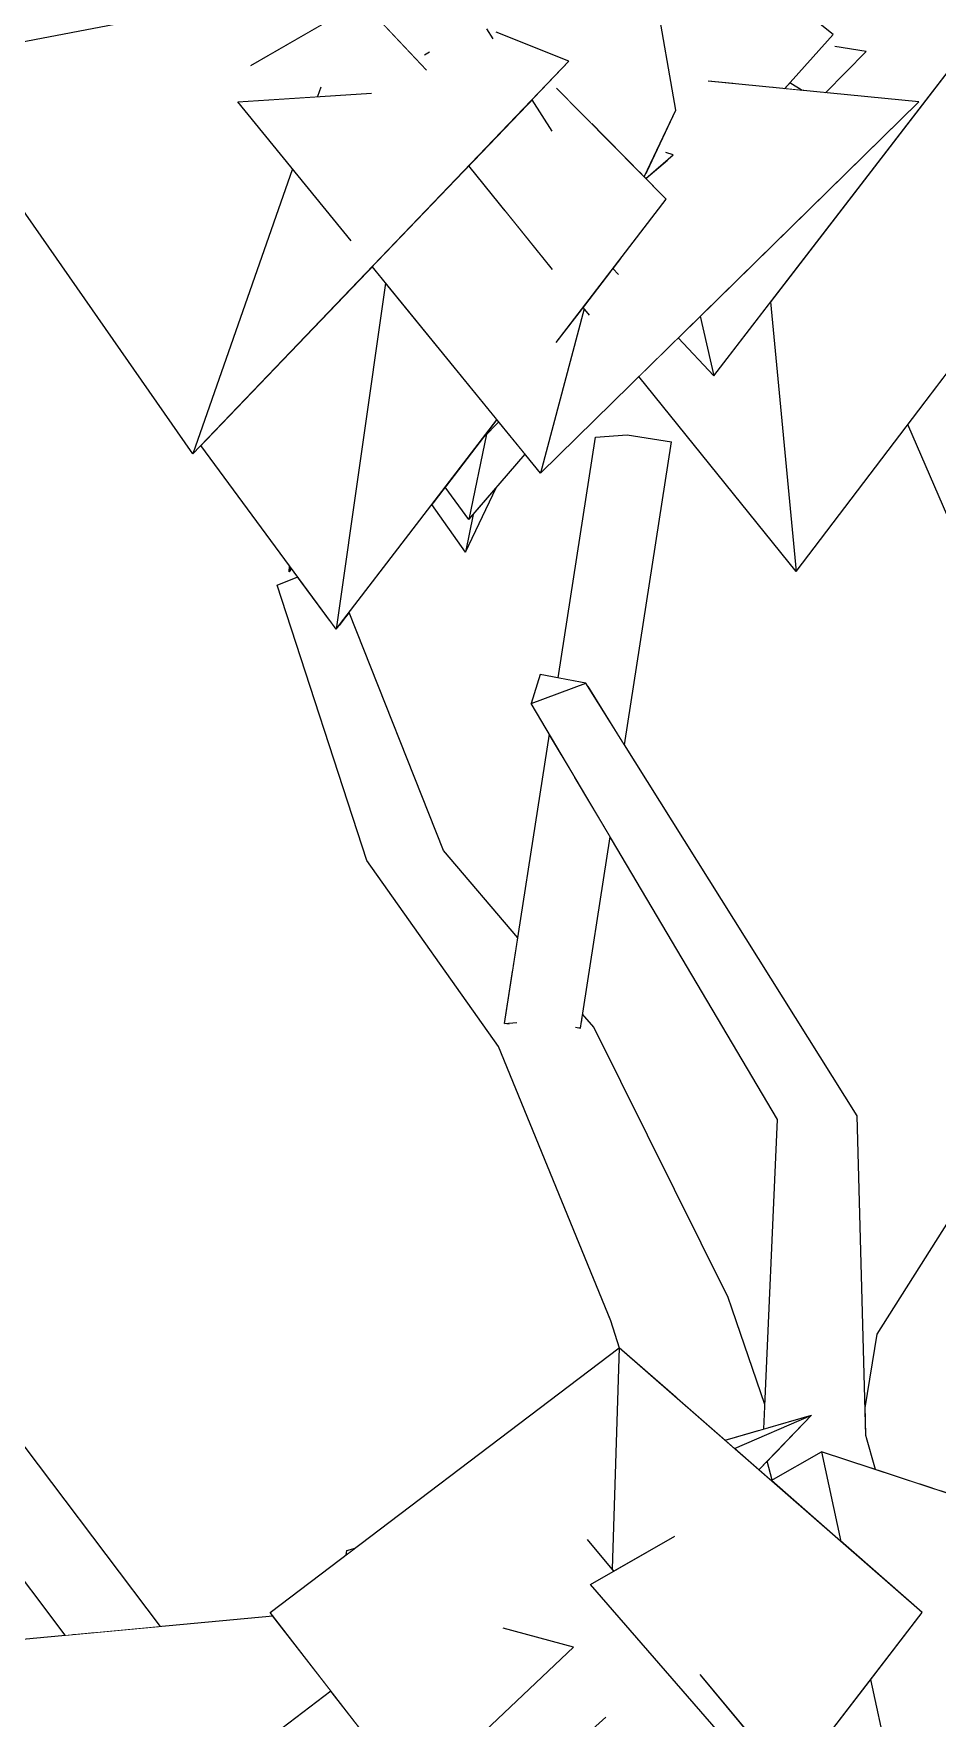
# Model space of a CAD drawing. Header units: millimetres. Extents: x -9413 to 8527, y -300 to 11224.
# Drawn here: x -6952 to -6467, y 2489 to 3392 of the extents above; entities that cross this region are included whole.
import ezdxf

# ---------------------------------------------------------------- set-up
doc = ezdxf.new("R2010")
doc.units = ezdxf.units.MM
doc.header["$MEASUREMENT"] = 0
doc.linetypes.add('Wipeout_Contour', pattern=[1000, 0, -1000])
doc.layers.add('Interior - Furniture', color=7, linetype='Continuous')
doc.layers.add('Interior - Furniture _Pen_No__4', color=7, linetype='Continuous', lineweight=20, true_color=0x029e21)

# ---------------------------------------------------------------- blocks, each defined once
blk = doc.blocks.new('Section Elem_40_6')
at = {"color": 254, "linetype": 'Wipeout_Contour', "lineweight": 0, "ltscale": 90469.9217}
blk.add_wipeout([(-6790.6, 3424.71), (-6741.25, 3372.21), (-6740.7, 3380.74), (-6742.3, 3380.37), (-6740.66, 3381.36), (-6739.01, 3406.65), (-6714.71, 3396.92), (-6712.83, 3398.04), (-6716.55, 3408.1), (-6708.92, 3400.39), (-6706.05, 3402.11), (-6690.02, 3454.26)], dxfattribs=at).dxf.layer = 'Interior - Furniture'
at = {"color": 254, "linetype": 'Wipeout_Contour', "lineweight": 0, "ltscale": 36731.138446}
blk.add_wipeout([(-6542.82, 3363.16), (-6539.82, 3361.37), (-6527.38, 3360.15), (-6505.52, 3382.19), (-6522.33, 3384.99)], dxfattribs=at).dxf.layer = 'Interior - Furniture'
at = {"color": 254, "linetype": 'Wipeout_Contour', "lineweight": 0, "ltscale": 22294.661941}
blk.add_wipeout([(-6626.86, 3376.58), (-6652.74, 3343.59), (-6627, 3317.57)], dxfattribs=at).dxf.layer = 'Interior - Furniture'
at = {"color": 254, "linetype": 'Wipeout_Contour', "lineweight": 0, "ltscale": 29876.10603}
blk.add_wipeout([(-6718.54, 3320.98), (-6673.72, 3265.44), (-6679.08, 3347.63), (-6684.65, 3356.34)], dxfattribs=at).dxf.layer = 'Interior - Furniture'
at = {"color": 254, "linetype": 'Wipeout_Contour', "lineweight": 0, "ltscale": 29609.263551}
blk.add_wipeout([(-6657.28, 3245.05), (-6653.94, 3240.91), (-6641.28, 3265.85), (-6641.31, 3265.88)], dxfattribs=at).dxf.layer = 'Interior - Furniture'
at = {"color": 254, "linetype": 'Wipeout_Contour', "lineweight": 0, "ltscale": 28652.32582}
blk.add_wipeout([(-6459.85, 3213), (-6483.16, 3182.28), (-6379.56, 2942.36), (-6440.59, 3196.18)], dxfattribs=at).dxf.layer = 'Interior - Furniture'
at = {"color": 254, "linetype": 'Wipeout_Contour', "lineweight": 0, "ltscale": 22266.300422}
blk.add_wipeout([(-6710.76, 3175.31), (-6702.49, 3183.64), (-6703.46, 3184.83)], dxfattribs=at).dxf.layer = 'Interior - Furniture'
at = {"color": 254, "linetype": 'Wipeout_Contour', "lineweight": 0, "ltscale": 22224.32303}
blk.add_wipeout([(-6716.3, 3133.97), (-6720.33, 3113.81), (-6703.86, 3148.4)], dxfattribs=at).dxf.layer = 'Interior - Furniture'
at = {"color": 254, "linetype": 'Wipeout_Contour', "lineweight": 0, "ltscale": 29966.346272}
blk.add_wipeout([(-7082.59, 2747.11), (-7094.13, 2744.96), (-6935.02, 2533.21), (-6931.2, 2533.57)], dxfattribs=at).dxf.layer = 'Interior - Furniture'
at = {"color": 254, "linetype": 'Wipeout_Contour', "lineweight": 0, "ltscale": 28614.66905}
blk.add_wipeout([(-6623.84, 2716.97), (-6642.47, 2701.83), (-6637.72, 2687.1), (-6607.87, 2661.06)], dxfattribs=at).dxf.layer = 'Interior - Furniture'
at = {"color": 254, "linetype": 'Wipeout_Contour', "lineweight": 0, "ltscale": 42258.481159}
blk.add_wipeout([(-6558.61, 2626.55), (-6555.87, 2616.41), (-6529.38, 2631.61), (-6504.96, 2623.55), (-6505.64, 2640.23), (-6549.63, 2635.88)], dxfattribs=at).dxf.layer = 'Interior - Furniture'
at = {"color": 254, "linetype": 'Wipeout_Contour', "lineweight": 0, "ltscale": 21768.150268}
blk.add_wipeout([(-6784.35, 2576.33), (-6779.54, 2579.97), (-6784.05, 2578.66)], dxfattribs=at).dxf.layer = 'Interior - Furniture'
at = {"color": 254, "linetype": 'Wipeout_Contour', "lineweight": 0, "ltscale": 28403.911762}
blk.add_wipeout([(-6657.72, 2477.84), (-6666.71, 2457.59), (-6653.57, 2474.15), (-6645.06, 2489.28)], dxfattribs=at).dxf.layer = 'Interior - Furniture'
at = {"color": 254, "linetype": 'Wipeout_Contour', "lineweight": 0, "ltscale": 66661.588742}
blk.add_wipeout([(-6607.5, 3350.78), (-6624.22, 3315.66), (-6612.85, 3328.03), (-6610.14, 3327.13), (-6590.25, 3366.29), (-6576.52, 3364.95), (-6571.08, 3392.65), (-6589.28, 3424.49), (-6614.71, 3392.07)], dxfattribs=at).dxf.layer = 'Interior - Furniture'
at = {"color": 254, "linetype": 'Wipeout_Contour', "lineweight": 0, "ltscale": 29031.867379}
blk.add_wipeout([(-6556.77, 3247.95), (-6543.01, 3103.42), (-6365.07, 3337.9), (-6453.6, 3381.9)], dxfattribs=at).dxf.layer = 'Interior - Furniture'
at = {"color": 254, "linetype": 'Wipeout_Contour', "lineweight": 0, "ltscale": 22197.06917}
blk.add_wipeout([(-6636.69, 3271.89), (-6641.31, 3265.88), (-6638.28, 3262.66)], dxfattribs=at).dxf.layer = 'Interior - Furniture'
at = {"color": 254, "linetype": 'Wipeout_Contour', "lineweight": 0, "ltscale": 37096.223545}
blk.add_wipeout([(-6731.22, 3148.62), (-6738.31, 3139.38), (-6720.33, 3113.81), (-6716.3, 3133.97), (-6718.63, 3131.26)], dxfattribs=at).dxf.layer = 'Interior - Furniture'
at = {"color": 254, "linetype": 'Wipeout_Contour', "lineweight": 0, "ltscale": 28365.162944}
blk.add_wipeout([(-6560.42, 2643.8), (-6558.06, 2644.49), (-6510.42, 2811.64), (-6553.04, 2809.77)], dxfattribs=at).dxf.layer = 'Interior - Furniture'
at = {"color": 254, "linetype": 'Wipeout_Contour', "lineweight": 0, "ltscale": 22354.427053}
blk.add_wipeout([(-7082.59, 2747.11), (-6931.2, 2533.57), (-6928.99, 2533.77)], dxfattribs=at).dxf.layer = 'Interior - Furniture'
at = {"color": 254, "linetype": 'Wipeout_Contour', "lineweight": 0, "ltscale": 21404.993535}
blk.add_wipeout([(-6606.47, 2659.84), (-6623.84, 2716.97), (-6607.87, 2661.06)], dxfattribs=at).dxf.layer = 'Interior - Furniture'
at = {"color": 254, "linetype": 'Wipeout_Contour', "lineweight": 0, "ltscale": 21043.933915}
blk.add_wipeout([(-6500.46, 2622.07), (-6505.64, 2640.23), (-6504.96, 2623.55)], dxfattribs=at).dxf.layer = 'Interior - Furniture'
at = {"color": 254, "linetype": 'Wipeout_Contour', "lineweight": 0, "ltscale": 21192.636266}
blk.add_wipeout([(-6563.05, 2621.94), (-6556.98, 2616.64), (-6559.13, 2626.01)], dxfattribs=at).dxf.layer = 'Interior - Furniture'
at = {"color": 254, "linetype": 'Wipeout_Contour', "lineweight": 0, "ltscale": 35336.001896}
blk.add_wipeout([(-6653.34, 2560.47), (-6582.47, 2478.9), (-6594.53, 2512.14), (-6567.29, 2479.43), (-6608.19, 2586.38)], dxfattribs=at).dxf.layer = 'Interior - Furniture'
at = {"color": 254, "linetype": 'Wipeout_Contour', "lineweight": 0, "ltscale": 43192.85481}
blk.add_wipeout([(-6876.22, 2325.13), (-6662.35, 2526.84), (-6700.15, 2537.05), (-6760.48, 2462.1), (-6769.72, 2474.02), (-6828.98, 2409.27)], dxfattribs=at).dxf.layer = 'Interior - Furniture'
at = {"color": 254, "linetype": 'Wipeout_Contour', "lineweight": 0, "ltscale": 22206.90312}
blk.add_wipeout([(-6623.62, 3314.16), (-6619.07, 3309.55), (-6611.34, 3324.77)], dxfattribs=at).dxf.layer = 'Interior - Furniture'
at = {"color": 254, "linetype": 'Wipeout_Contour', "lineweight": 0, "ltscale": 35295.55495}
blk.add_wipeout([(-6558.06, 2644.49), (-6534.82, 2651.26), (-6549.63, 2635.88), (-6505.64, 2640.23), (-6510.42, 2811.64)], dxfattribs=at).dxf.layer = 'Interior - Furniture'
at = {"color": 254, "linetype": 'Wipeout_Contour', "lineweight": 0, "ltscale": 29915.167925}
blk.add_wipeout([(-7051.48, 2759.64), (-7082.59, 2747.11), (-6928.99, 2533.77), (-6918.7, 2534.73)], dxfattribs=at).dxf.layer = 'Interior - Furniture'
at = {"color": 254, "linetype": 'Wipeout_Contour', "lineweight": 0, "ltscale": 35564.051072}
blk.add_wipeout([(-6623.84, 2716.97), (-6606.47, 2659.84), (-6581.17, 2637.76), (-6563.05, 2643.03), (-6579.45, 2714.27)], dxfattribs=at).dxf.layer = 'Interior - Furniture'
at = {"color": 254, "linetype": 'Wipeout_Contour', "lineweight": 0, "ltscale": 35307.784129}
blk.add_wipeout([(-6558.61, 2626.55), (-6559.13, 2626.01), (-6556.98, 2616.64), (-6556.38, 2616.12), (-6555.87, 2616.41)], dxfattribs=at).dxf.layer = 'Interior - Furniture'
at = {"color": 254, "linetype": 'Wipeout_Contour', "lineweight": 0, "ltscale": 21789.518929}
blk.add_wipeout([(-6655.84, 3043.56), (-6685.14, 3032.7), (-6553.04, 2809.77)], dxfattribs=at).dxf.layer = 'Interior - Furniture'
at = {"color": 254, "linetype": 'Wipeout_Contour', "lineweight": 0, "ltscale": 22277.652574}
blk.add_wipeout([(-7051.48, 2759.64), (-6918.7, 2534.73), (-6883.96, 2537.96)], dxfattribs=at).dxf.layer = 'Interior - Furniture'
at = {"color": 254, "linetype": 'Wipeout_Contour', "lineweight": 0, "ltscale": 28343.627729}
blk.add_wipeout([(-6559.84, 2656.93), (-6579.45, 2714.27), (-6563.05, 2643.03), (-6560.42, 2643.8)], dxfattribs=at).dxf.layer = 'Interior - Furniture'
at = {"color": 254, "linetype": 'Wipeout_Contour', "lineweight": 0, "ltscale": 42119.343867}
blk.add_wipeout([(-6499.64, 2694.6), (-6506.05, 2655.07), (-6505.64, 2640.23), (-6500.46, 2622.07), (-6499.08, 2621.61), (-6484.61, 2686.9)], dxfattribs=at).dxf.layer = 'Interior - Furniture'
at = {"color": 254, "linetype": 'Wipeout_Contour', "lineweight": 0, "ltscale": 21540.320336}
blk.add_wipeout([(-6655.84, 3043.56), (-6553.04, 2809.77), (-6510.42, 2811.64)], dxfattribs=at).dxf.layer = 'Interior - Furniture'
at = {"color": 254, "linetype": 'Wipeout_Contour', "lineweight": 0, "ltscale": 21026.369527}
blk.add_wipeout([(-6499.64, 2694.6), (-6367.29, 2886.06), (-6370.15, 2899.2)], dxfattribs=at).dxf.layer = 'Interior - Furniture'
at = {"color": 254, "linetype": 'Wipeout_Contour', "lineweight": 0, "ltscale": 21030.763568}
blk.add_wipeout([(-6499.08, 2621.61), (-6495.38, 2620.39), (-6484.61, 2686.9)], dxfattribs=at).dxf.layer = 'Interior - Furniture'
at = {"color": 254, "linetype": 'Wipeout_Contour', "lineweight": 0, "ltscale": 51042.099696}
blk.add_wipeout([(-6823.65, 2543.56), (-7003.58, 2526.84), (-6876.22, 2325.13), (-6828.98, 2409.27), (-6862.38, 2416), (-6879.46, 2437.63), (-6792.48, 2503.36)], dxfattribs=at).dxf.layer = 'Interior - Furniture'
at = {"layer": 'Interior - Furniture _Pen_No__4', "linetype": 'Continuous'}
for p, q in [((-6883.96, 2537.96), (-7051.48, 2759.64)), ((-6935.02, 2533.21), (-7094.13, 2744.96))]:
    blk.add_line(p, q, dxfattribs=at)
at = {"color": 254, "linetype": 'Wipeout_Contour', "lineweight": 0, "ltscale": 22002.301095}
blk.add_wipeout([(-6680.34, 3048.27), (-6685.14, 3032.7), (-6655.84, 3043.56)], dxfattribs=at).dxf.layer = 'Interior - Furniture'
at = {"color": 254, "linetype": 'Wipeout_Contour', "lineweight": 0, "ltscale": 21727.90068}
blk.add_wipeout([(-6702.62, 2848.86), (-6642.47, 2701.83), (-6683.15, 2871.86)], dxfattribs=at).dxf.layer = 'Interior - Furniture'
at = {"color": 254, "linetype": 'Wipeout_Contour', "lineweight": 0, "ltscale": 28002.946955}
blk.add_wipeout([(-6495.38, 2620.39), (-6476.82, 2614.27), (-6457.82, 2689.11), (-6484.61, 2686.9)], dxfattribs=at).dxf.layer = 'Interior - Furniture'
at = {"color": 254, "linetype": 'Wipeout_Contour', "lineweight": 0, "ltscale": 36261.837872}
blk.add_wipeout([(-6879.46, 2437.63), (-6862.38, 2416), (-6828.98, 2409.27), (-6769.72, 2474.02), (-6792.48, 2503.36)], dxfattribs=at).dxf.layer = 'Interior - Furniture'
at = {"layer": 'Interior - Furniture _Pen_No__4', "linetype": 'Continuous'}
blk.add_line((-6680.34, 3048.27), (-6685.14, 3032.7), dxfattribs=at)
at = {"color": 254, "linetype": 'Wipeout_Contour', "lineweight": 0, "ltscale": 36693.546531}
blk.add_wipeout([(-6650.64, 3175.44), (-6670.69, 3046.42), (-6655.84, 3043.56), (-6654.65, 3041.67), (-6633.68, 3176.66)], dxfattribs=at).dxf.layer = 'Interior - Furniture'
at = {"color": 254, "linetype": 'Wipeout_Contour', "lineweight": 0, "ltscale": 22051.494514}
blk.add_wipeout([(-6755.59, 2974.32), (-6773.32, 2948.62), (-6702.62, 2848.86)], dxfattribs=at).dxf.layer = 'Interior - Furniture'
at = {"color": 254, "linetype": 'Wipeout_Contour', "lineweight": 0, "ltscale": 21604.415448}
blk.add_wipeout([(-6623.84, 2716.97), (-6683.15, 2871.86), (-6642.47, 2701.83)], dxfattribs=at).dxf.layer = 'Interior - Furniture'
at = {"color": 254, "linetype": 'Wipeout_Contour', "lineweight": 0, "ltscale": 20953.371567}
blk.add_wipeout([(-6457.82, 2689.11), (-6476.82, 2614.27), (-6466.45, 2610.85)], dxfattribs=at).dxf.layer = 'Interior - Furniture'
at = {"color": 254, "linetype": 'Wipeout_Contour', "lineweight": 0, "ltscale": 128229.67076}
blk.add_wipeout([(-6813.15, 3319.35), (-6866.51, 3166.58), (-6664.89, 3376.97), (-6703.98, 3392.62), (-6705.57, 3389.04), (-6708.94, 3394.3), (-6708.79, 3394.55), (-6739.01, 3406.65), (-6740.66, 3381.36), (-6739.63, 3381.98), (-6740.7, 3380.74), (-6741.25, 3372.21), (-6771.12, 3403.99), (-6797.9, 3363.04), (-6799.64, 3358.05), (-6770.83, 3359.92), (-6781.63, 3280.69)], dxfattribs=at).dxf.layer = 'Interior - Furniture'
at = {"color": 254, "linetype": 'Wipeout_Contour', "lineweight": 0, "ltscale": 29290.167168}
blk.add_wipeout([(-6633.68, 3176.66), (-6654.65, 3041.67), (-6635.16, 3010.58), (-6609.91, 3173.04)], dxfattribs=at).dxf.layer = 'Interior - Furniture'
at = {"color": 254, "linetype": 'Wipeout_Contour', "lineweight": 0, "ltscale": 29819.302616}
blk.add_wipeout([(-6821.3, 3096.11), (-6773.32, 2948.62), (-6793.28, 3077.47), (-6810.33, 3100.59)], dxfattribs=at).dxf.layer = 'Interior - Furniture'
at = {"color": 254, "linetype": 'Wipeout_Contour', "lineweight": 0, "ltscale": 28033.009889}
blk.add_wipeout([(-6499.64, 2694.6), (-6484.61, 2686.9), (-6365.85, 2879.46), (-6367.29, 2886.06)], dxfattribs=at).dxf.layer = 'Interior - Furniture'
at = {"color": 254, "linetype": 'Wipeout_Contour', "lineweight": 0, "ltscale": 57927.122242}
blk.add_wipeout([(-6683.15, 2871.86), (-6623.84, 2716.97), (-6651.61, 2859.14), (-6658.28, 2861.83), (-6658.75, 2858.75), (-6659.49, 2858.7), (-6661.37, 2859.15), (-6673.16, 2867.83)], dxfattribs=at).dxf.layer = 'Interior - Furniture'
at = {"color": 254, "linetype": 'Wipeout_Contour', "lineweight": 0, "ltscale": 41673.689}
blk.add_wipeout([(-6529.38, 2631.61), (-6519.05, 2583.54), (-6475.4, 2545.45), (-6503.12, 2509.48), (-6468.28, 2347.46), (-6313.73, 2560.47)], dxfattribs=at).dxf.layer = 'Interior - Furniture'
at = {"layer": 'Interior - Furniture _Pen_No__4', "linetype": 'Continuous'}
for p, q in [((-6685.14, 3032.7), (-6655.84, 3043.56)), ((-6655.84, 3043.56), (-6680.34, 3048.27))]:
    blk.add_line(p, q, dxfattribs=at)
at = {"color": 254, "linetype": 'Wipeout_Contour', "lineweight": 0, "ltscale": 76120.191161}
blk.add_wipeout([(-6786.41, 3420.25), (-7013.37, 3376.97), (-6866.51, 3166.58), (-6813.15, 3319.35), (-6842.44, 3355.27), (-6799.64, 3358.05), (-6797.9, 3363.04), (-6835.4, 3374.74), (-6783.33, 3404.74), (-6780.22, 3413.66)], dxfattribs=at).dxf.layer = 'Interior - Furniture'
at = {"color": 254, "linetype": 'Wipeout_Contour', "lineweight": 0, "ltscale": 22623.781649}
blk.add_wipeout([(-6739.63, 3381.98), (-6742.3, 3380.37), (-6740.7, 3380.74)], dxfattribs=at).dxf.layer = 'Interior - Furniture'
at = {"color": 254, "linetype": 'Wipeout_Contour', "lineweight": 0, "ltscale": 36602.387164}
blk.add_wipeout([(-6627.4, 3208.02), (-6543.01, 3103.42), (-6556.77, 3247.95), (-6587.25, 3208.37), (-6606.34, 3228.68)], dxfattribs=at).dxf.layer = 'Interior - Furniture'
at = {"color": 254, "linetype": 'Wipeout_Contour', "lineweight": 0, "ltscale": 22464.809532}
blk.add_wipeout([(-6814.92, 3103.32), (-6813.64, 3105.07), (-6814.21, 3105.85)], dxfattribs=at).dxf.layer = 'Interior - Furniture'
at = {"color": 254, "linetype": 'Wipeout_Contour', "lineweight": 0, "ltscale": 58358.92306}
blk.add_wipeout([(-6755.59, 2974.32), (-6702.62, 2848.86), (-6683.15, 2871.86), (-6688.15, 2878.93), (-6692.89, 2861.63), (-6696.95, 2860.77), (-6699.48, 2861.15), (-6695.18, 2888.87)], dxfattribs=at).dxf.layer = 'Interior - Furniture'
at = {"color": 254, "linetype": 'Wipeout_Contour', "lineweight": 0, "ltscale": 20984.695666}
blk.add_wipeout([(-6484.61, 2686.9), (-6362.73, 2865.16), (-6365.85, 2879.46)], dxfattribs=at).dxf.layer = 'Interior - Furniture'
at = {"color": 254, "linetype": 'Wipeout_Contour', "lineweight": 0, "ltscale": 21516.514077}
blk.add_wipeout([(-6651.61, 2859.14), (-6623.84, 2716.97), (-6579.45, 2714.27)], dxfattribs=at).dxf.layer = 'Interior - Furniture'
at = {"color": 254, "linetype": 'Wipeout_Contour', "lineweight": 0, "ltscale": 21111.406212}
blk.add_wipeout([(-6556.38, 2616.12), (-6519.05, 2583.54), (-6529.38, 2631.61)], dxfattribs=at).dxf.layer = 'Interior - Furniture'
at = {"color": 254, "linetype": 'Wipeout_Contour', "lineweight": 0, "ltscale": 34789.72082}
blk.add_wipeout([(-6503.12, 2509.48), (-6545.99, 2453.86), (-6532.48, 2437.63), (-6538.92, 2428.77), (-6468.28, 2347.46)], dxfattribs=at).dxf.layer = 'Interior - Furniture'
at = {"layer": 'Interior - Furniture _Pen_No__4', "linetype": 'Continuous'}
for p, q in [((-6742.33, 3380.36), (-6739.61, 3381.99)), ((-6642.47, 2701.83), (-6702.62, 2848.86))]:
    blk.add_line(p, q, dxfattribs=at)
at = {"color": 254, "linetype": 'Wipeout_Contour', "lineweight": 0, "ltscale": 132322.219494}
blk.add_wipeout([(-6477.33, 3355.27), (-6594.48, 3240.32), (-6587.25, 3208.37), (-6420.63, 3424.71), (-6496.4, 3439.03), (-6528.48, 3419.11), (-6512.29, 3411.06), (-6565.93, 3395.85), (-6571.08, 3392.65), (-6576.52, 3364.95), (-6555.8, 3362.92), (-6538.05, 3403.07), (-6523.14, 3391.33), (-6546.47, 3365.34), (-6542.82, 3363.16), (-6522.33, 3384.99), (-6505.52, 3382.19), (-6527.38, 3360.15)], dxfattribs=at).dxf.layer = 'Interior - Furniture'
at = {"color": 254, "linetype": 'Wipeout_Contour', "lineweight": 0, "ltscale": 22713.463672}
blk.add_wipeout([(-6770.83, 3359.92), (-6842.44, 3355.27), (-6781.63, 3280.69)], dxfattribs=at).dxf.layer = 'Interior - Furniture'
at = {"color": 254, "linetype": 'Wipeout_Contour', "lineweight": 0, "ltscale": 22466.199964}
blk.add_wipeout([(-6814.92, 3103.32), (-6814.21, 3105.85), (-6814.7, 3106.52)], dxfattribs=at).dxf.layer = 'Interior - Furniture'
at = {"color": 254, "linetype": 'Wipeout_Contour', "lineweight": 0, "ltscale": 29317.632943}
blk.add_wipeout([(-6755.59, 2974.32), (-6695.18, 2888.87), (-6694.79, 2891.34), (-6732.17, 2953.86)], dxfattribs=at).dxf.layer = 'Interior - Furniture'
at = {"color": 254, "linetype": 'Wipeout_Contour', "lineweight": 0, "ltscale": 21833.370426}
blk.add_wipeout([(-6688.15, 2878.93), (-6683.15, 2871.86), (-6685.51, 2875.81)], dxfattribs=at).dxf.layer = 'Interior - Furniture'
at = {"color": 254, "linetype": 'Wipeout_Contour', "lineweight": 0, "ltscale": 21735.261293}
blk.add_wipeout([(-6657.6, 2866.18), (-6658.28, 2861.83), (-6651.61, 2859.14)], dxfattribs=at).dxf.layer = 'Interior - Furniture'
at = {"color": 254, "linetype": 'Wipeout_Contour', "lineweight": 0, "ltscale": 27964.562191}
blk.add_wipeout([(-6484.61, 2686.9), (-6457.82, 2689.11), (-6360.47, 2854.79), (-6362.73, 2865.16)], dxfattribs=at).dxf.layer = 'Interior - Furniture'
at = {"color": 254, "linetype": 'Wipeout_Contour', "lineweight": 0, "ltscale": 21846.116562}
blk.add_wipeout([(-6692.89, 2861.63), (-6699.48, 2861.15), (-6696.95, 2860.77)], dxfattribs=at).dxf.layer = 'Interior - Furniture'
at = {"color": 254, "linetype": 'Wipeout_Contour', "lineweight": 0, "ltscale": 21203.134896}
blk.add_wipeout([(-6534.82, 2651.26), (-6576.12, 2633.35), (-6563.05, 2621.94)], dxfattribs=at).dxf.layer = 'Interior - Furniture'
at = {"color": 254, "linetype": 'Wipeout_Contour', "lineweight": 0, "ltscale": 91998.46424}
blk.add_wipeout([(-6687.51, 2345.95), (-6649.59, 2276.66), (-6532.48, 2437.63), (-6594.53, 2512.14), (-6582.47, 2478.9), (-6653.34, 2560.47), (-6640.79, 2567.67), (-6654.86, 2584.56), (-6653.65, 2481.52), (-6645.06, 2489.28), (-6653.57, 2474.15), (-6651.79, 2321.95), (-6685.86, 2365.87)], dxfattribs=at).dxf.layer = 'Interior - Furniture'
at = {"layer": 'Interior - Furniture _Pen_No__4', "linetype": 'Continuous'}
blk.add_line((-6499.64, 2694.6), (-6370.15, 2899.2), dxfattribs=at)
at = {"color": 254, "linetype": 'Wipeout_Contour', "lineweight": 0, "ltscale": 80827.353111}
blk.add_wipeout([(-6368.67, 3394.3), (-6607.06, 3571.7), (-6589.28, 3424.49), (-6571.08, 3392.65), (-6565.93, 3395.85), (-6537.18, 3423.43), (-6528.48, 3419.11), (-6496.4, 3439.03), (-6420.63, 3424.71), (-6453.6, 3381.9), (-6399.72, 3355.12)], dxfattribs=at).dxf.layer = 'Interior - Furniture'
at = {"color": 254, "linetype": 'Wipeout_Contour', "lineweight": 0, "ltscale": 22027.885513}
blk.add_wipeout([(-6594.48, 3240.32), (-6606.34, 3228.68), (-6587.25, 3208.37)], dxfattribs=at).dxf.layer = 'Interior - Furniture'
at = {"color": 254, "linetype": 'Wipeout_Contour', "lineweight": 0, "ltscale": 37130.327339}
blk.add_wipeout([(-6789.61, 3072.48), (-6793.28, 3077.47), (-6773.32, 2948.62), (-6755.59, 2974.32), (-6787.78, 3074.87)], dxfattribs=at).dxf.layer = 'Interior - Furniture'
at = {"color": 254, "linetype": 'Wipeout_Contour', "lineweight": 0, "ltscale": 21940.929713}
blk.add_wipeout([(-6732.17, 2953.86), (-6694.79, 2891.34), (-6692.35, 2907.04)], dxfattribs=at).dxf.layer = 'Interior - Furniture'
at = {"color": 254, "linetype": 'Wipeout_Contour', "lineweight": 0, "ltscale": 29086.854924}
blk.add_wipeout([(-6685.51, 2875.81), (-6683.15, 2871.86), (-6673.16, 2867.83), (-6681.06, 2871.76)], dxfattribs=at).dxf.layer = 'Interior - Furniture'
at = {"color": 254, "linetype": 'Wipeout_Contour', "lineweight": 0, "ltscale": 21742.71348}
blk.add_wipeout([(-6658.75, 2858.75), (-6661.37, 2859.15), (-6659.49, 2858.7)], dxfattribs=at).dxf.layer = 'Interior - Furniture'
at = {"color": 254, "linetype": 'Wipeout_Contour', "lineweight": 0, "ltscale": 21225.588953}
blk.add_wipeout([(-6534.82, 2651.26), (-6581.17, 2637.76), (-6576.12, 2633.35)], dxfattribs=at).dxf.layer = 'Interior - Furniture'
at = {"color": 254, "linetype": 'Wipeout_Contour', "lineweight": 0, "ltscale": 97141.041031}
blk.add_wipeout([(-6708.94, 3394.3), (-6705.57, 3389.04), (-6703.98, 3392.62), (-6664.89, 3376.97), (-6684.65, 3356.34), (-6673.94, 3339.6), (-6671.47, 3362.53), (-6652.74, 3343.59), (-6626.86, 3376.58), (-6621.79, 3432.54), (-6614.71, 3392.07), (-6589.28, 3424.49), (-6607.06, 3571.7)], dxfattribs=at).dxf.layer = 'Interior - Furniture'
at = {"color": 254, "linetype": 'Wipeout_Contour', "lineweight": 0, "ltscale": 29733.995882}
blk.add_wipeout([(-6787.78, 3074.87), (-6755.59, 2974.32), (-6784.22, 3079.5), (-6785.15, 3078.29)], dxfattribs=at).dxf.layer = 'Interior - Furniture'
at = {"color": 254, "linetype": 'Wipeout_Contour', "lineweight": 0, "ltscale": 51023.266214}
blk.add_wipeout([(-6699.48, 2861.15), (-6692.89, 2861.63), (-6688.15, 2878.93), (-6685.51, 2875.81), (-6681.06, 2871.76), (-6662.09, 2993.81), (-6675.38, 3016.24)], dxfattribs=at).dxf.layer = 'Interior - Furniture'
at = {"color": 254, "linetype": 'Wipeout_Contour', "lineweight": 0, "ltscale": 49465.546919}
blk.add_wipeout([(-6637.89, 2687.26), (-6641.7, 2568.76), (-6640.79, 2567.67), (-6608.19, 2586.38), (-6567.29, 2479.43), (-6545.99, 2453.86), (-6475.4, 2545.45)], dxfattribs=at).dxf.layer = 'Interior - Furniture'
at = {"layer": 'Interior - Furniture _Pen_No__4', "linetype": 'Continuous'}
for p, q in [((-6705.57, 3389.03), (-6708.94, 3394.3)), ((-6664.89, 3376.97), (-6703.99, 3392.63)), ((-6702.62, 2848.86), (-6773.32, 2948.62)), ((-6699.48, 2861.15), (-6692.87, 2861.63)), ((-6696.94, 2860.77), (-6699.48, 2861.15)), ((-6560.42, 2643.8), (-6553.04, 2809.77)), ((-6505.64, 2640.23), (-6510.42, 2811.64)), ((-6559.84, 2656.93), (-6579.45, 2714.27)), ((-6506.05, 2655.07), (-6499.64, 2694.6)), ((-6581.17, 2637.76), (-6534.82, 2651.26)), ((-6576.12, 2633.35), (-6534.82, 2651.26)), ((-6534.82, 2651.26), (-6563.05, 2621.94)), ((-6500.46, 2622.07), (-6505.64, 2640.23)), ((-6556.38, 2616.12), (-6529.38, 2631.61)), ((-6313.73, 2560.47), (-6529.38, 2631.61)), ((-6529.38, 2631.61), (-6519.05, 2583.54)), ((-6555.87, 2616.41), (-6558.61, 2626.55)), ((-6545.99, 2453.86), (-6475.4, 2545.45)), ((-6532.48, 2437.63), (-6594.56, 2512.17)), ((-6503.12, 2509.48), (-6468.28, 2347.46))]:
    blk.add_line(p, q, dxfattribs=at)
at = {"color": 254, "linetype": 'Wipeout_Contour', "lineweight": 0, "ltscale": 37122.08944}
blk.add_wipeout([(-6626.86, 3376.58), (-6627, 3317.57), (-6624.51, 3315.05), (-6607.5, 3350.78), (-6621.79, 3432.54)], dxfattribs=at).dxf.layer = 'Interior - Furniture'
at = {"color": 254, "linetype": 'Wipeout_Contour', "lineweight": 0, "ltscale": 29633.029458}
blk.add_wipeout([(-6784.22, 3079.5), (-6755.59, 2974.32), (-6732.17, 2953.86), (-6782.66, 3081.54)], dxfattribs=at).dxf.layer = 'Interior - Furniture'
at = {"color": 254, "linetype": 'Wipeout_Contour', "lineweight": 0, "ltscale": 43607.165561}
blk.add_wipeout([(-6662.09, 2993.81), (-6681.06, 2871.76), (-6673.16, 2867.83), (-6661.37, 2859.15), (-6658.75, 2858.75), (-6642.82, 2961.28)], dxfattribs=at).dxf.layer = 'Interior - Furniture'
at = {"color": 254, "linetype": 'Wipeout_Contour', "lineweight": 0, "ltscale": 92825.775116}
blk.add_wipeout([(-6825.12, 2545.45), (-6760.48, 2462.1), (-6700.15, 2537.05), (-6662.35, 2526.84), (-6748.03, 2446.04), (-6651.79, 2321.95), (-6653.57, 2474.15), (-6666.71, 2457.59), (-6657.72, 2477.84), (-6653.65, 2481.52), (-6654.86, 2584.56), (-6641.7, 2568.76), (-6637.89, 2687.26)], dxfattribs=at).dxf.layer = 'Interior - Furniture'
at = {"layer": 'Interior - Furniture _Pen_No__4', "linetype": 'Continuous'}
for p, q in [((-6510.42, 2811.64), (-6655.84, 3043.56)), ((-6553.04, 2809.77), (-6685.14, 3032.7)), ((-6699.48, 2861.15), (-6675.38, 3016.24)), ((-6692.35, 2907.04), (-6732.17, 2953.86)), ((-6658.75, 2858.75), (-6642.82, 2961.28)), ((-6651.61, 2859.14), (-6657.6, 2866.18)), ((-6661.41, 2859.16), (-6658.75, 2858.75)), ((-6658.75, 2858.75), (-6659.5, 2858.7)), ((-6579.45, 2714.27), (-6651.61, 2859.14)), ((-6637.72, 2687.1), (-6642.47, 2701.83)), ((-6825.12, 2545.45), (-6637.89, 2687.26)), ((-6637.89, 2687.26), (-6641.7, 2568.76)), ((-6475.4, 2545.45), (-6637.89, 2687.26)), ((-6640.79, 2567.67), (-6654.88, 2584.58)), ((-6653.34, 2560.47), (-6608.18, 2586.39)), ((-6784.35, 2576.33), (-6784.05, 2578.66)), ((-6784.05, 2578.66), (-6779.54, 2579.97)), ((-6582.45, 2478.87), (-6653.34, 2560.47)), ((-7003.58, 2526.84), (-6823.65, 2543.56)), ((-6760.48, 2462.09), (-6825.12, 2545.45)), ((-6662.35, 2526.84), (-6700.16, 2537.05)), ((-6876.22, 2325.13), (-6662.35, 2526.84)), ((-6879.46, 2437.63), (-6792.48, 2503.36)), ((-6657.72, 2477.84), (-6645.05, 2489.29))]:
    blk.add_line(p, q, dxfattribs=at)
at = {"color": 254, "linetype": 'Wipeout_Contour', "lineweight": 0, "ltscale": 96076.898768}
blk.add_wipeout([(-6656.64, 3244.26), (-6680.15, 3156.25), (-6477.33, 3355.27), (-6590.25, 3366.29), (-6610.14, 3327.13), (-6609.04, 3326.76), (-6611.34, 3324.77), (-6619.07, 3309.55), (-6612.73, 3303.14), (-6636.69, 3271.89), (-6638.28, 3262.66), (-6641.28, 3265.85), (-6653.94, 3240.91)], dxfattribs=at).dxf.layer = 'Interior - Furniture'
at = {"layer": 'Interior - Furniture _Pen_No__4', "linetype": 'Continuous'}
for p, q in [((-6543.01, 3103.42), (-6365.07, 3337.9)), ((-6556.77, 3247.95), (-6543.01, 3103.42)), ((-6594.48, 3240.32), (-6587.25, 3208.37)), ((-6587.25, 3208.37), (-6606.34, 3228.68)), ((-6543.01, 3103.42), (-6627.4, 3208.02)), ((-6379.56, 2942.36), (-6483.16, 3182.28)), ((-6650.64, 3175.44), (-6633.68, 3176.66)), ((-6635.16, 3010.58), (-6609.91, 3173.04)), ((-6633.68, 3176.66), (-6609.91, 3173.04))]:
    blk.add_line(p, q, dxfattribs=at)
at = {"color": 254, "linetype": 'Wipeout_Contour', "lineweight": 0, "ltscale": 29452.259981}
blk.add_wipeout([(-6555.8, 3362.92), (-6549.22, 3362.28), (-6523.14, 3391.33), (-6538.05, 3403.07)], dxfattribs=at).dxf.layer = 'Interior - Furniture'
at = {"color": 254, "linetype": 'Wipeout_Contour', "lineweight": 0, "ltscale": 52090.988552}
blk.add_wipeout([(-6718.54, 3320.98), (-6770.38, 3266.89), (-6680.15, 3156.25), (-6656.64, 3244.26), (-6657.28, 3245.05), (-6671.7, 3226.24), (-6699.85, 3297.82)], dxfattribs=at).dxf.layer = 'Interior - Furniture'
at = {"layer": 'Interior - Furniture _Pen_No__4', "linetype": 'Continuous'}
for p, q in [((-6523.14, 3391.33), (-6538.07, 3403.09)), ((-6527.38, 3360.15), (-6505.52, 3382.19)), ((-6505.52, 3382.19), (-6522.36, 3384.99)), ((-6670.69, 3046.42), (-6650.64, 3175.44))]:
    blk.add_line(p, q, dxfattribs=at)
at = {"color": 254, "linetype": 'Wipeout_Contour', "lineweight": 0, "ltscale": 69684.701437}
blk.add_wipeout([(-7050.69, 3488.75), (-7026.51, 3269), (-6980.95, 3330.52), (-6994.18, 3349.48), (-7013.37, 3376.97), (-6951.53, 3388.76), (-6935.55, 3391.81), (-6863.74, 3488.75), (-6764.98, 3555.91)], dxfattribs=at).dxf.layer = 'Interior - Furniture'
at = {"color": 254, "linetype": 'Wipeout_Contour', "lineweight": 0, "ltscale": 22075.491012}
blk.add_wipeout([(-6549.22, 3362.28), (-6539.82, 3361.37), (-6546.47, 3365.34)], dxfattribs=at).dxf.layer = 'Interior - Furniture'
at = {"color": 254, "linetype": 'Wipeout_Contour', "lineweight": 0, "ltscale": 22380.933719}
blk.add_wipeout([(-6763.2, 3258.09), (-6789.61, 3072.48), (-6703.46, 3184.83)], dxfattribs=at).dxf.layer = 'Interior - Furniture'
at = {"layer": 'Interior - Furniture _Pen_No__4', "linetype": 'Continuous'}
for p, q in [((-6587.25, 3208.37), (-6420.63, 3424.71)), ((-6549.22, 3362.28), (-6523.14, 3391.33)), ((-6477.33, 3355.27), (-6590.26, 3366.29)), ((-6539.82, 3361.37), (-6546.47, 3365.34)), ((-6781.62, 3280.68), (-6842.44, 3355.27))]:
    blk.add_line(p, q, dxfattribs=at)
at = {"color": 254, "linetype": 'Wipeout_Contour', "lineweight": 0, "ltscale": 30371.628897}
blk.add_wipeout([(-6835.4, 3374.74), (-6797.9, 3363.04), (-6771.12, 3403.99), (-6775.87, 3409.04)], dxfattribs=at).dxf.layer = 'Interior - Furniture'
at = {"color": 254, "linetype": 'Wipeout_Contour', "lineweight": 0, "ltscale": 52104.160214}
blk.add_wipeout([(-6699.85, 3297.82), (-6671.7, 3226.24), (-6612.73, 3303.14), (-6671.47, 3362.53), (-6673.94, 3339.6), (-6679.08, 3347.63), (-6673.72, 3265.44)], dxfattribs=at).dxf.layer = 'Interior - Furniture'
at = {"color": 254, "linetype": 'Wipeout_Contour', "lineweight": 0, "ltscale": 30037.152054}
blk.add_wipeout([(-6862.26, 3171.02), (-6789.61, 3072.48), (-6763.2, 3258.09), (-6770.38, 3266.89)], dxfattribs=at).dxf.layer = 'Interior - Furniture'
at = {"color": 254, "linetype": 'Wipeout_Contour', "lineweight": 0, "ltscale": 29656.01298}
blk.add_wipeout([(-6718.63, 3131.26), (-6688.38, 3166.35), (-6702.49, 3183.64), (-6709.02, 3177.05)], dxfattribs=at).dxf.layer = 'Interior - Furniture'
at = {"layer": 'Interior - Furniture _Pen_No__4', "linetype": 'Continuous'}
for p, q in [((-6607.5, 3350.78), (-6621.79, 3432.56)), ((-6741.24, 3372.2), (-6790.6, 3424.71)), ((-7013.37, 3376.97), (-6786.41, 3420.25)), ((-6835.46, 3374.71), (-6775.87, 3409.04)), ((-6866.51, 3166.58), (-7013.37, 3376.97)), ((-6842.44, 3355.27), (-6770.82, 3359.92)), ((-6797.88, 3363.09), (-6799.64, 3358.05)), ((-6673.93, 3339.58), (-6684.65, 3356.34)), ((-6813.15, 3319.35), (-6866.51, 3166.58)), ((-6673.71, 3265.42), (-6718.54, 3320.98)), ((-6671.71, 3226.22), (-6612.73, 3303.14)), ((-6638.27, 3262.65), (-6641.31, 3265.88)), ((-6763.2, 3258.09), (-6789.61, 3072.48)), ((-6656.64, 3244.26), (-6680.15, 3156.25)), ((-6653.93, 3240.91), (-6657.28, 3245.05)), ((-6789.61, 3072.48), (-6862.26, 3171.02)), ((-6814.92, 3103.32), (-6814.7, 3106.52)), ((-6821.3, 3096.11), (-6810.33, 3100.59)), ((-6814.92, 3103.32), (-6814.21, 3105.85)), ((-6813.64, 3105.07), (-6814.92, 3103.32)), ((-6773.32, 2948.62), (-6821.3, 3096.11)), ((-6732.17, 2953.86), (-6782.66, 3081.54))]:
    blk.add_line(p, q, dxfattribs=at)
at = {"color": 254, "linetype": 'Wipeout_Contour', "lineweight": 0, "ltscale": 37023.248381}
blk.add_wipeout([(-6624.22, 3315.66), (-6624.51, 3315.05), (-6623.62, 3314.16), (-6609.04, 3326.76), (-6612.85, 3328.03)], dxfattribs=at).dxf.layer = 'Interior - Furniture'
at = {"color": 254, "linetype": 'Wipeout_Contour', "lineweight": 0, "ltscale": 29691.615364}
blk.add_wipeout([(-6710.76, 3175.31), (-6731.22, 3148.62), (-6718.63, 3131.26), (-6709.02, 3177.05)], dxfattribs=at).dxf.layer = 'Interior - Furniture'
at = {"layer": 'Interior - Furniture _Pen_No__4', "linetype": 'Continuous'}
for p, q in [((-6866.51, 3166.58), (-6664.89, 3376.97)), ((-6612.73, 3303.14), (-6671.48, 3362.54)), ((-6680.15, 3156.25), (-6477.33, 3355.27)), ((-6624.51, 3315.05), (-6607.5, 3350.78)), ((-6623.62, 3314.16), (-6609.04, 3326.76)), ((-6609.04, 3326.76), (-6612.85, 3328.03)), ((-6680.15, 3156.25), (-6770.38, 3266.89)), ((-6789.61, 3072.48), (-6703.46, 3184.83)), ((-6710.76, 3175.31), (-6702.49, 3183.64)), ((-6709.02, 3177.05), (-6718.63, 3131.26)), ((-6718.63, 3131.26), (-6688.38, 3166.35)), ((-6718.63, 3131.26), (-6731.22, 3148.62)), ((-6720.33, 3113.81), (-6703.86, 3148.4)), ((-6720.33, 3113.81), (-6738.31, 3139.38)), ((-6716.3, 3133.97), (-6720.33, 3113.81))]:
    blk.add_line(p, q, dxfattribs=at)

msp = doc.modelspace()

# ---------------------------------------------------------------- block references
at = {"layer": 'Interior - Furniture'}
msp.add_blockref('Section Elem_40_6', (0, 0), dxfattribs=at)

doc.saveas('drawing.dxf')
